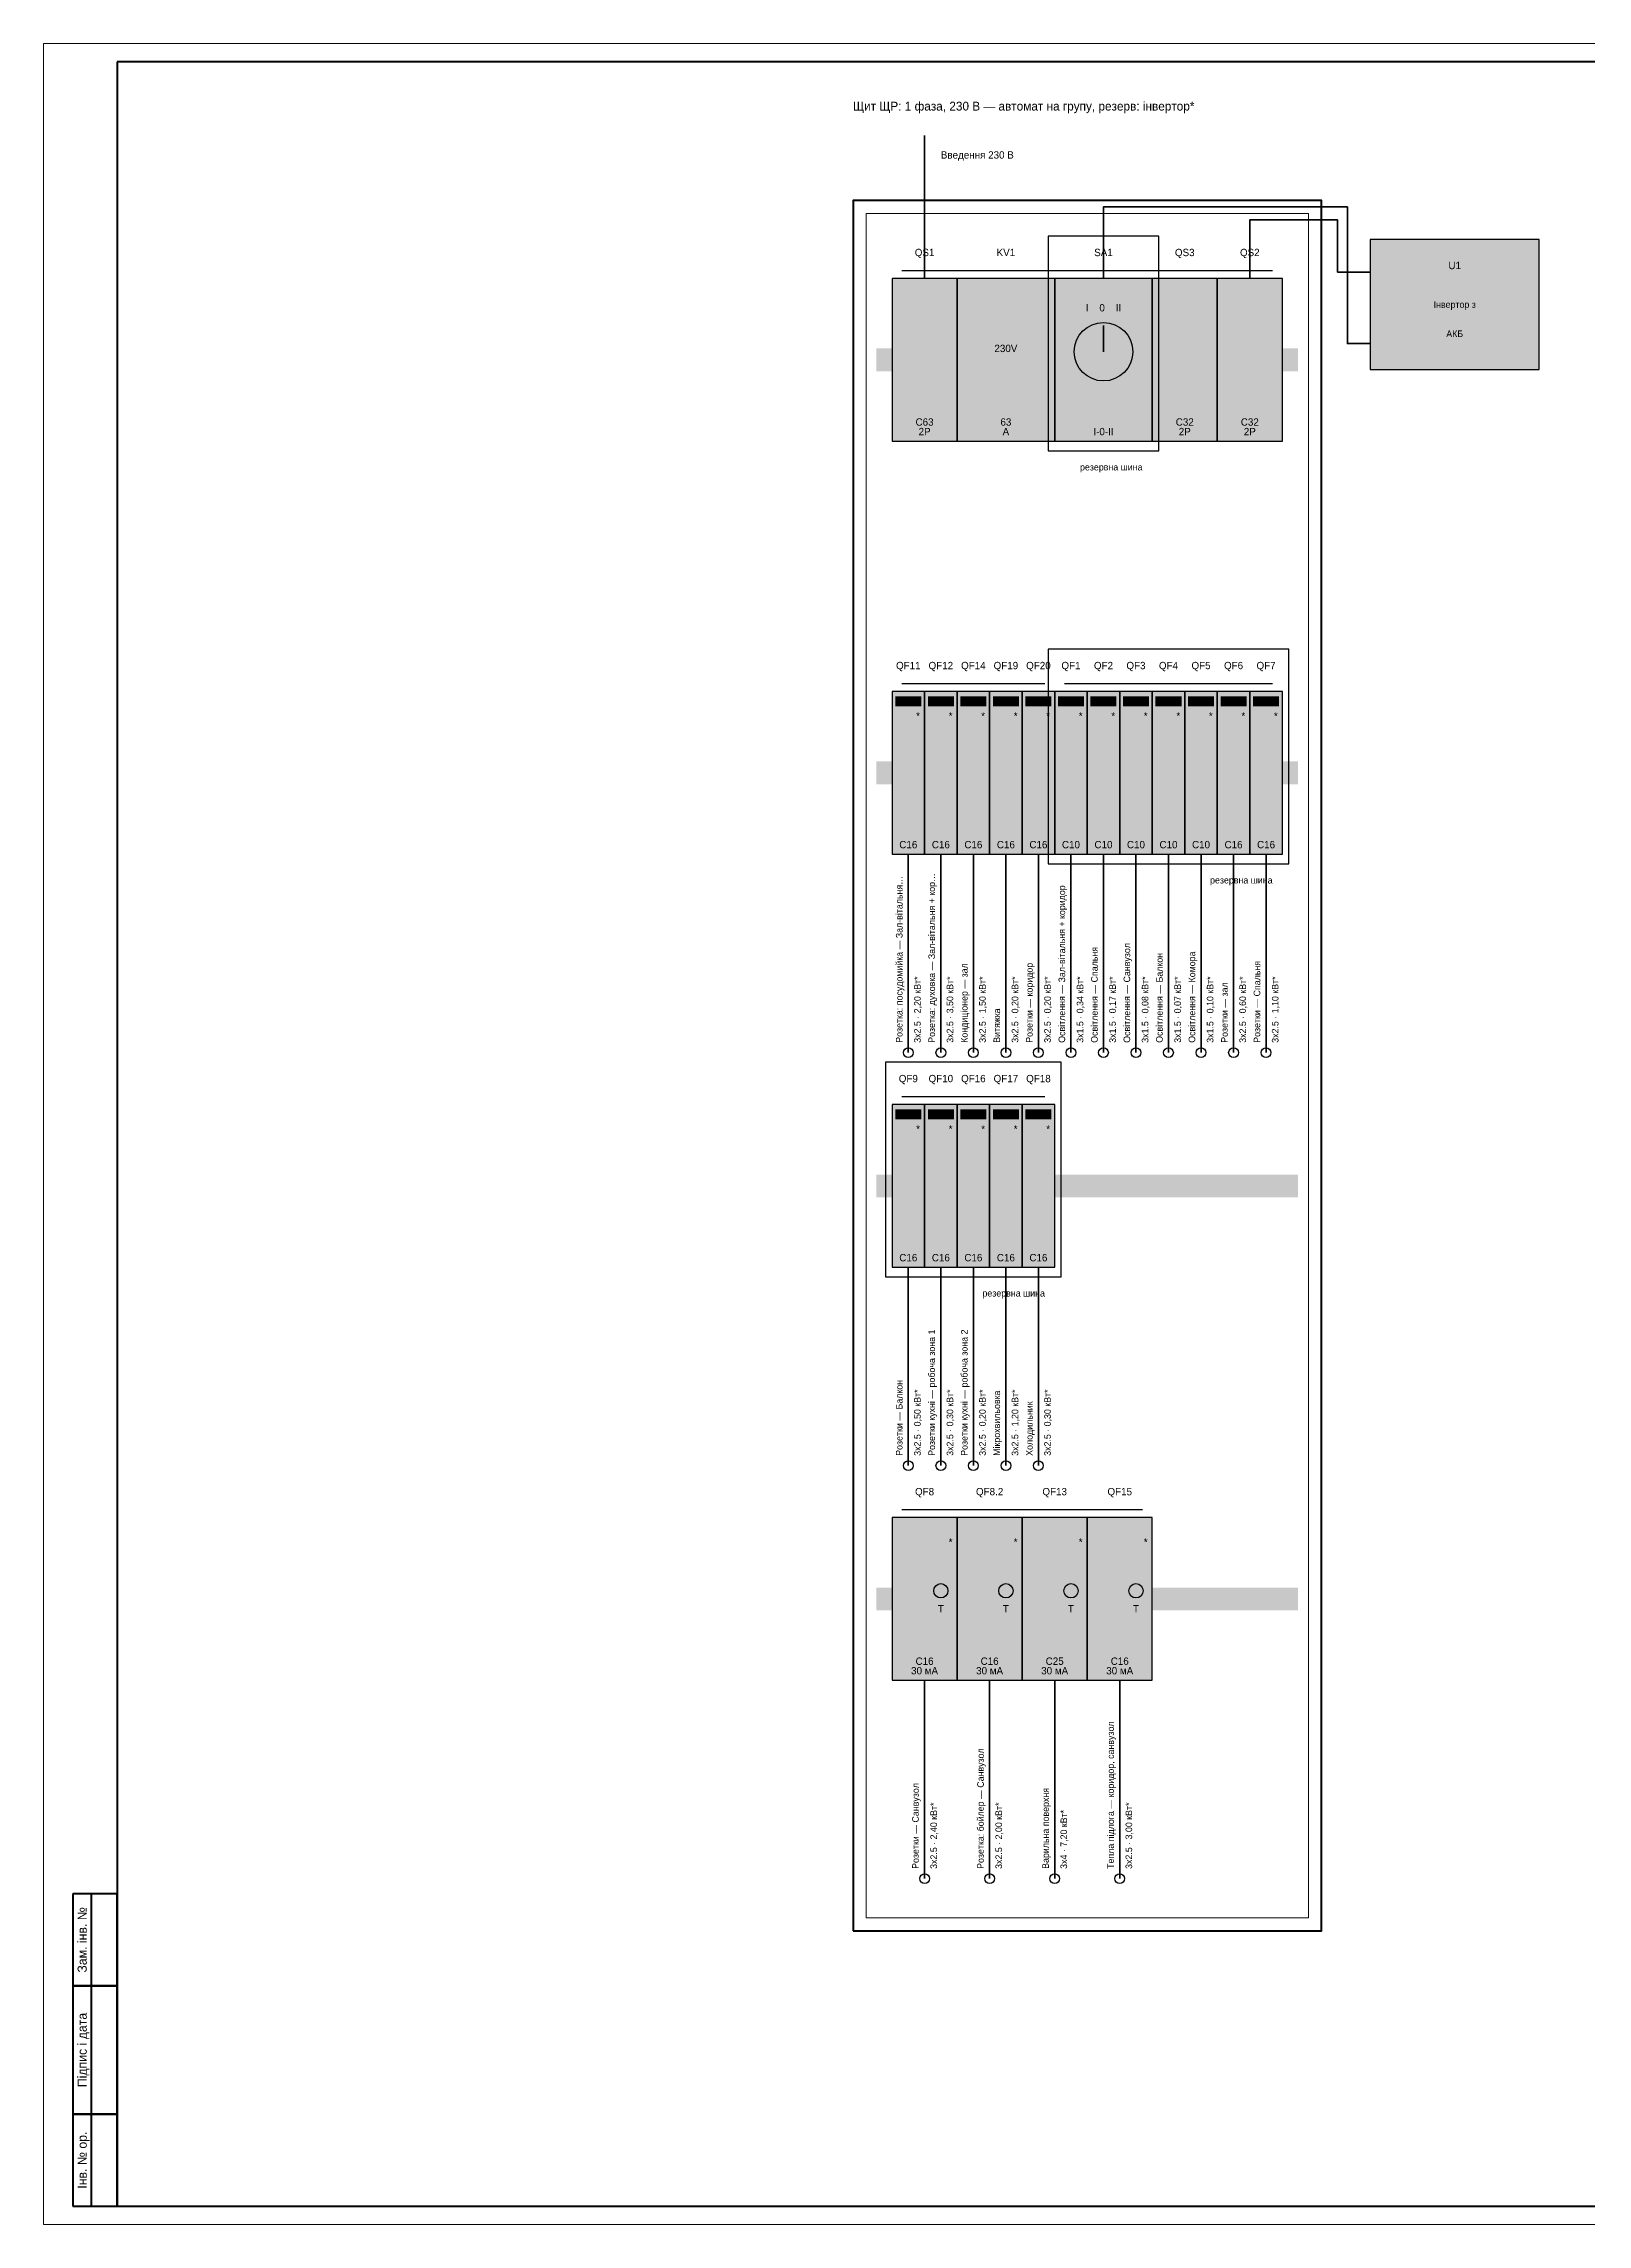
# Paper-space layout '05 Щит' of a CAD drawing. Header units: millimetres. Extents: x 0 to 841, y 0 to 594.
# Drawn here: x 0 to 420, y 0 to 594 of the extents above; entities that cross this region are included whole.
import ezdxf
from ezdxf.enums import TextEntityAlignment as Align

# ---------------------------------------------------------------- set-up
doc = ezdxf.new("R2010")
doc.units = ezdxf.units.MM
for name, color, linetype in [('A-SHEET', 7, 'Continuous'), ('E-PANEL', 7, 'Continuous'), ('E-PANEL-WIRE', 1, 'Continuous')]:
    doc.layers.add(name, color=color, linetype=linetype)
doc.styles.add('PLEX_LIGHT', font='IBMPlexSans-Light.ttf')

psp = doc.layouts.new('05 Щит')

# ---------------------------------------------------------------- hatches: boundary and pattern name
at = {"layer": 'E-PANEL', "true_color": 0xf4f4f4}
h = psp.add_hatch(color=7, dxfattribs=at)
h.dxf.hatch_style = 1
h.paths.add_polyline_path([(361.33, 505.22), (407.39, 505.22), (407.39, 540.65), (361.33, 540.65)])
at = {"layer": 'E-PANEL', "true_color": 0xffffff}
h = psp.add_hatch(color=7, dxfattribs=at)
h.dxf.hatch_style = 1
h.paths.add_polyline_path([(231.1, 485.73), (248.82, 485.73), (248.82, 530.02), (231.1, 530.02)])
h = psp.add_hatch(color=7, dxfattribs=at)
h.dxf.hatch_style = 1
h.paths.add_polyline_path([(248.82, 485.73), (275.4, 485.73), (275.4, 530.02), (248.82, 530.02)])
h = psp.add_hatch(color=7, dxfattribs=at)
h.dxf.hatch_style = 1
h.paths.add_polyline_path([(275.4, 485.73), (301.97, 485.73), (301.97, 530.02), (275.4, 530.02)])
h = psp.add_hatch(color=7, dxfattribs=at)
h.dxf.hatch_style = 1
h.paths.add_polyline_path([(301.97, 485.73), (319.69, 485.73), (319.69, 530.02), (301.97, 530.02)])
h = psp.add_hatch(color=7, dxfattribs=at)
h.dxf.hatch_style = 1
h.paths.add_polyline_path([(319.69, 485.73), (337.41, 485.73), (337.41, 530.02), (319.69, 530.02)])
at = {"layer": 'E-PANEL', "true_color": 0xc8c8c8}
h = psp.add_hatch(color=7, dxfattribs=at)
h.dxf.hatch_style = 1
h.paths.add_polyline_path([(226.85, 504.77), (341.66, 504.77), (341.66, 510.98), (226.85, 510.98)])
at = {"layer": 'E-PANEL', "true_color": 0x3a3a3a}
h = psp.add_hatch(color=7, dxfattribs=at)
h.dxf.hatch_style = 1
h.paths.add_polyline_path([(233.59, 504.77), (237.48, 504.77), (237.48, 515.4), (233.59, 515.4)])
h = psp.add_hatch(color=7, dxfattribs=at)
h.dxf.hatch_style = 1
h.paths.add_polyline_path([(242.44, 504.77), (246.34, 504.77), (246.34, 515.4), (242.44, 515.4)])
at = {"layer": 'E-PANEL', "true_color": 0x1f3d2b}
h = psp.add_hatch(color=7, dxfattribs=at)
h.dxf.hatch_style = 1
h.paths.add_polyline_path([(251.48, 506.55), (272.74, 506.55), (272.74, 515.4), (251.48, 515.4)])
at = {"layer": 'E-PANEL', "true_color": 0x3a3a3a}
h = psp.add_hatch(color=7, dxfattribs=at)
h.dxf.hatch_style = 1
h.paths.add_polyline_path([(304.45, 504.77), (308.35, 504.77), (308.35, 515.4), (304.45, 515.4)])
h = psp.add_hatch(color=7, dxfattribs=at)
h.dxf.hatch_style = 1
h.paths.add_polyline_path([(313.31, 504.77), (317.21, 504.77), (317.21, 515.4), (313.31, 515.4)])
h = psp.add_hatch(color=7, dxfattribs=at)
h.dxf.hatch_style = 1
h.paths.add_polyline_path([(322.17, 504.77), (326.07, 504.77), (326.07, 515.4), (322.17, 515.4)])
h = psp.add_hatch(color=7, dxfattribs=at)
h.dxf.hatch_style = 1
h.paths.add_polyline_path([(331.03, 504.77), (334.93, 504.77), (334.93, 515.4), (331.03, 515.4)])
at = {"layer": 'E-PANEL', "true_color": 0xffffff}
h = psp.add_hatch(color=7, dxfattribs=at)
h.dxf.hatch_style = 1
h.paths.add_polyline_path([(231.1, 373.22), (239.96, 373.22), (239.96, 417.52), (231.1, 417.52)])
at = {"layer": 'E-PANEL', "true_color": 0xa8344f}
h = psp.add_hatch(color=7, dxfattribs=at)
h.dxf.hatch_style = 1
h.paths.add_polyline_path([(231.99, 413.53), (239.08, 413.53), (239.08, 416.19), (231.99, 416.19)])
at = {"layer": 'E-PANEL', "true_color": 0xffffff}
h = psp.add_hatch(color=7, dxfattribs=at)
h.dxf.hatch_style = 1
h.paths.add_polyline_path([(239.96, 373.22), (248.82, 373.22), (248.82, 417.52), (239.96, 417.52)])
at = {"layer": 'E-PANEL', "true_color": 0xe67f8a}
h = psp.add_hatch(color=7, dxfattribs=at)
h.dxf.hatch_style = 1
h.paths.add_polyline_path([(240.85, 413.53), (247.94, 413.53), (247.94, 416.19), (240.85, 416.19)])
at = {"layer": 'E-PANEL', "true_color": 0xffffff}
h = psp.add_hatch(color=7, dxfattribs=at)
h.dxf.hatch_style = 1
h.paths.add_polyline_path([(248.82, 373.22), (257.68, 373.22), (257.68, 417.52), (248.82, 417.52)])
at = {"layer": 'E-PANEL', "true_color": 0x4fb0a0}
h = psp.add_hatch(color=7, dxfattribs=at)
h.dxf.hatch_style = 1
h.paths.add_polyline_path([(249.71, 413.53), (256.79, 413.53), (256.79, 416.19), (249.71, 416.19)])
at = {"layer": 'E-PANEL', "true_color": 0xffffff}
h = psp.add_hatch(color=7, dxfattribs=at)
h.dxf.hatch_style = 1
h.paths.add_polyline_path([(257.68, 373.22), (266.54, 373.22), (266.54, 417.52), (257.68, 417.52)])
at = {"layer": 'E-PANEL', "true_color": 0x5f9ed1}
h = psp.add_hatch(color=7, dxfattribs=at)
h.dxf.hatch_style = 1
h.paths.add_polyline_path([(258.57, 413.53), (265.65, 413.53), (265.65, 416.19), (258.57, 416.19)])
at = {"layer": 'E-PANEL', "true_color": 0xffffff}
h = psp.add_hatch(color=7, dxfattribs=at)
h.dxf.hatch_style = 1
h.paths.add_polyline_path([(266.54, 373.22), (275.4, 373.22), (275.4, 417.52), (266.54, 417.52)])
at = {"layer": 'E-PANEL', "true_color": 0x4fb0a0}
h = psp.add_hatch(color=7, dxfattribs=at)
h.dxf.hatch_style = 1
h.paths.add_polyline_path([(267.43, 413.53), (274.51, 413.53), (274.51, 416.19), (267.43, 416.19)])
at = {"layer": 'E-PANEL', "true_color": 0xffffff}
h = psp.add_hatch(color=7, dxfattribs=at)
h.dxf.hatch_style = 1
h.paths.add_polyline_path([(275.4, 373.22), (284.26, 373.22), (284.26, 417.52), (275.4, 417.52)])
at = {"layer": 'E-PANEL', "true_color": 0xf28e2b}
h = psp.add_hatch(color=7, dxfattribs=at)
h.dxf.hatch_style = 1
h.paths.add_polyline_path([(276.28, 413.53), (283.37, 413.53), (283.37, 416.19), (276.28, 416.19)])
at = {"layer": 'E-PANEL', "true_color": 0xffffff}
h = psp.add_hatch(color=7, dxfattribs=at)
h.dxf.hatch_style = 1
h.paths.add_polyline_path([(284.26, 373.22), (293.12, 373.22), (293.12, 417.52), (284.26, 417.52)])
at = {"layer": 'E-PANEL', "true_color": 0xd4a72c}
h = psp.add_hatch(color=7, dxfattribs=at)
h.dxf.hatch_style = 1
h.paths.add_polyline_path([(285.14, 413.53), (292.23, 413.53), (292.23, 416.19), (285.14, 416.19)])
at = {"layer": 'E-PANEL', "true_color": 0xffffff}
h = psp.add_hatch(color=7, dxfattribs=at)
h.dxf.hatch_style = 1
h.paths.add_polyline_path([(293.12, 373.22), (301.97, 373.22), (301.97, 417.52), (293.12, 417.52)])
at = {"layer": 'E-PANEL', "true_color": 0xc9845c}
h = psp.add_hatch(color=7, dxfattribs=at)
h.dxf.hatch_style = 1
h.paths.add_polyline_path([(294, 413.53), (301.09, 413.53), (301.09, 416.19), (294, 416.19)])
at = {"layer": 'E-PANEL', "true_color": 0xffffff}
h = psp.add_hatch(color=7, dxfattribs=at)
h.dxf.hatch_style = 1
h.paths.add_polyline_path([(301.97, 373.22), (310.83, 373.22), (310.83, 417.52), (301.97, 417.52)])
at = {"layer": 'E-PANEL', "true_color": 0xa6761d}
h = psp.add_hatch(color=7, dxfattribs=at)
h.dxf.hatch_style = 1
h.paths.add_polyline_path([(302.86, 413.53), (309.95, 413.53), (309.95, 416.19), (302.86, 416.19)])
at = {"layer": 'E-PANEL', "true_color": 0xffffff}
h = psp.add_hatch(color=7, dxfattribs=at)
h.dxf.hatch_style = 1
h.paths.add_polyline_path([(310.83, 373.22), (319.69, 373.22), (319.69, 417.52), (310.83, 417.52)])
at = {"layer": 'E-PANEL', "true_color": 0x9c755f}
h = psp.add_hatch(color=7, dxfattribs=at)
h.dxf.hatch_style = 1
h.paths.add_polyline_path([(311.72, 413.53), (318.81, 413.53), (318.81, 416.19), (311.72, 416.19)])
at = {"layer": 'E-PANEL', "true_color": 0xffffff}
h = psp.add_hatch(color=7, dxfattribs=at)
h.dxf.hatch_style = 1
h.paths.add_polyline_path([(319.69, 373.22), (328.55, 373.22), (328.55, 417.52), (319.69, 417.52)])
at = {"layer": 'E-PANEL', "true_color": 0x4e79a7}
h = psp.add_hatch(color=7, dxfattribs=at)
h.dxf.hatch_style = 1
h.paths.add_polyline_path([(320.58, 413.53), (327.66, 413.53), (327.66, 416.19), (320.58, 416.19)])
at = {"layer": 'E-PANEL', "true_color": 0xffffff}
h = psp.add_hatch(color=7, dxfattribs=at)
h.dxf.hatch_style = 1
h.paths.add_polyline_path([(328.55, 373.22), (337.41, 373.22), (337.41, 417.52), (328.55, 417.52)])
at = {"layer": 'E-PANEL', "true_color": 0x76b7b2}
h = psp.add_hatch(color=7, dxfattribs=at)
h.dxf.hatch_style = 1
h.paths.add_polyline_path([(329.44, 413.53), (336.52, 413.53), (336.52, 416.19), (329.44, 416.19)])
at = {"layer": 'E-PANEL', "true_color": 0xc8c8c8}
h = psp.add_hatch(color=7, dxfattribs=at)
h.dxf.hatch_style = 1
h.paths.add_polyline_path([(226.85, 392.27), (341.66, 392.27), (341.66, 398.47), (226.85, 398.47)])
at = {"layer": 'E-PANEL', "true_color": 0x3a3a3a}
h = psp.add_hatch(color=7, dxfattribs=at)
h.dxf.hatch_style = 1
h.paths.add_polyline_path([(233.59, 392.27), (237.48, 392.27), (237.48, 402.9), (233.59, 402.9)])
h = psp.add_hatch(color=7, dxfattribs=at)
h.dxf.hatch_style = 1
h.paths.add_polyline_path([(242.44, 392.27), (246.34, 392.27), (246.34, 402.9), (242.44, 402.9)])
h = psp.add_hatch(color=7, dxfattribs=at)
h.dxf.hatch_style = 1
h.paths.add_polyline_path([(251.3, 392.27), (255.2, 392.27), (255.2, 402.9), (251.3, 402.9)])
h = psp.add_hatch(color=7, dxfattribs=at)
h.dxf.hatch_style = 1
h.paths.add_polyline_path([(260.16, 392.27), (264.06, 392.27), (264.06, 402.9), (260.16, 402.9)])
h = psp.add_hatch(color=7, dxfattribs=at)
h.dxf.hatch_style = 1
h.paths.add_polyline_path([(269.02, 392.27), (272.92, 392.27), (272.92, 402.9), (269.02, 402.9)])
h = psp.add_hatch(color=7, dxfattribs=at)
h.dxf.hatch_style = 1
h.paths.add_polyline_path([(277.88, 392.27), (281.78, 392.27), (281.78, 402.9), (277.88, 402.9)])
h = psp.add_hatch(color=7, dxfattribs=at)
h.dxf.hatch_style = 1
h.paths.add_polyline_path([(286.74, 392.27), (290.64, 392.27), (290.64, 402.9), (286.74, 402.9)])
h = psp.add_hatch(color=7, dxfattribs=at)
h.dxf.hatch_style = 1
h.paths.add_polyline_path([(295.6, 392.27), (299.49, 392.27), (299.49, 402.9), (295.6, 402.9)])
h = psp.add_hatch(color=7, dxfattribs=at)
h.dxf.hatch_style = 1
h.paths.add_polyline_path([(304.45, 392.27), (308.35, 392.27), (308.35, 402.9), (304.45, 402.9)])
h = psp.add_hatch(color=7, dxfattribs=at)
h.dxf.hatch_style = 1
h.paths.add_polyline_path([(313.31, 392.27), (317.21, 392.27), (317.21, 402.9), (313.31, 402.9)])
h = psp.add_hatch(color=7, dxfattribs=at)
h.dxf.hatch_style = 1
h.paths.add_polyline_path([(322.17, 392.27), (326.07, 392.27), (326.07, 402.9), (322.17, 402.9)])
h = psp.add_hatch(color=7, dxfattribs=at)
h.dxf.hatch_style = 1
h.paths.add_polyline_path([(331.03, 392.27), (334.93, 392.27), (334.93, 402.9), (331.03, 402.9)])
at = {"layer": 'E-PANEL', "true_color": 0xffffff}
h = psp.add_hatch(color=7, dxfattribs=at)
h.dxf.hatch_style = 1
h.paths.add_polyline_path([(231.1, 260.72), (239.96, 260.72), (239.96, 305.01), (231.1, 305.01)])
at = {"layer": 'E-PANEL', "true_color": 0x7f7fc9}
h = psp.add_hatch(color=7, dxfattribs=at)
h.dxf.hatch_style = 1
h.paths.add_polyline_path([(231.99, 301.02), (239.08, 301.02), (239.08, 303.68), (231.99, 303.68)])
at = {"layer": 'E-PANEL', "true_color": 0xffffff}
h = psp.add_hatch(color=7, dxfattribs=at)
h.dxf.hatch_style = 1
h.paths.add_polyline_path([(239.96, 260.72), (248.82, 260.72), (248.82, 305.01), (239.96, 305.01)])
at = {"layer": 'E-PANEL', "true_color": 0x5f9ed1}
h = psp.add_hatch(color=7, dxfattribs=at)
h.dxf.hatch_style = 1
h.paths.add_polyline_path([(240.85, 301.02), (247.94, 301.02), (247.94, 303.68), (240.85, 303.68)])
at = {"layer": 'E-PANEL', "true_color": 0xffffff}
h = psp.add_hatch(color=7, dxfattribs=at)
h.dxf.hatch_style = 1
h.paths.add_polyline_path([(248.82, 260.72), (257.68, 260.72), (257.68, 305.01), (248.82, 305.01)])
at = {"layer": 'E-PANEL', "true_color": 0x4e79a7}
h = psp.add_hatch(color=7, dxfattribs=at)
h.dxf.hatch_style = 1
h.paths.add_polyline_path([(249.71, 301.02), (256.79, 301.02), (256.79, 303.68), (249.71, 303.68)])
at = {"layer": 'E-PANEL', "true_color": 0xffffff}
h = psp.add_hatch(color=7, dxfattribs=at)
h.dxf.hatch_style = 1
h.paths.add_polyline_path([(257.68, 260.72), (266.54, 260.72), (266.54, 305.01), (257.68, 305.01)])
at = {"layer": 'E-PANEL', "true_color": 0x76b7b2}
h = psp.add_hatch(color=7, dxfattribs=at)
h.dxf.hatch_style = 1
h.paths.add_polyline_path([(258.57, 301.02), (265.65, 301.02), (265.65, 303.68), (258.57, 303.68)])
at = {"layer": 'E-PANEL', "true_color": 0xffffff}
h = psp.add_hatch(color=7, dxfattribs=at)
h.dxf.hatch_style = 1
h.paths.add_polyline_path([(266.54, 260.72), (275.4, 260.72), (275.4, 305.01), (266.54, 305.01)])
at = {"layer": 'E-PANEL', "true_color": 0x7f7fc9}
h = psp.add_hatch(color=7, dxfattribs=at)
h.dxf.hatch_style = 1
h.paths.add_polyline_path([(267.43, 301.02), (274.51, 301.02), (274.51, 303.68), (267.43, 303.68)])
at = {"layer": 'E-PANEL', "true_color": 0xc8c8c8}
h = psp.add_hatch(color=7, dxfattribs=at)
h.dxf.hatch_style = 1
h.paths.add_polyline_path([(226.85, 279.76), (341.66, 279.76), (341.66, 285.96), (226.85, 285.96)])
at = {"layer": 'E-PANEL', "true_color": 0x3a3a3a}
h = psp.add_hatch(color=7, dxfattribs=at)
h.dxf.hatch_style = 1
h.paths.add_polyline_path([(233.59, 279.76), (237.48, 279.76), (237.48, 290.39), (233.59, 290.39)])
h = psp.add_hatch(color=7, dxfattribs=at)
h.dxf.hatch_style = 1
h.paths.add_polyline_path([(242.44, 279.76), (246.34, 279.76), (246.34, 290.39), (242.44, 290.39)])
h = psp.add_hatch(color=7, dxfattribs=at)
h.dxf.hatch_style = 1
h.paths.add_polyline_path([(251.3, 279.76), (255.2, 279.76), (255.2, 290.39), (251.3, 290.39)])
h = psp.add_hatch(color=7, dxfattribs=at)
h.dxf.hatch_style = 1
h.paths.add_polyline_path([(260.16, 279.76), (264.06, 279.76), (264.06, 290.39), (260.16, 290.39)])
h = psp.add_hatch(color=7, dxfattribs=at)
h.dxf.hatch_style = 1
h.paths.add_polyline_path([(269.02, 279.76), (272.92, 279.76), (272.92, 290.39), (269.02, 290.39)])
at = {"layer": 'E-PANEL', "true_color": 0xffffff}
h = psp.add_hatch(color=7, dxfattribs=at)
h.dxf.hatch_style = 1
h.paths.add_polyline_path([(231.1, 148.21), (248.82, 148.21), (248.82, 192.51), (231.1, 192.51)])
at = {"layer": 'E-PANEL', "true_color": 0xe15759}
h = psp.add_hatch(color=7, dxfattribs=at)
h.dxf.hatch_style = 1
h.paths.add_polyline_path([(231.99, 188.52), (247.94, 188.52), (247.94, 191.18), (231.99, 191.18)])
at = {"layer": 'E-PANEL', "true_color": 0xffffff}
h = psp.add_hatch(color=7, dxfattribs=at)
h.dxf.hatch_style = 1
h.paths.add_polyline_path([(248.82, 148.21), (266.54, 148.21), (266.54, 192.51), (248.82, 192.51)])
at = {"layer": 'E-PANEL', "true_color": 0xe15759}
h = psp.add_hatch(color=7, dxfattribs=at)
h.dxf.hatch_style = 1
h.paths.add_polyline_path([(249.71, 188.52), (265.65, 188.52), (265.65, 191.18), (249.71, 191.18)])
at = {"layer": 'E-PANEL', "true_color": 0xffffff}
h = psp.add_hatch(color=7, dxfattribs=at)
h.dxf.hatch_style = 1
h.paths.add_polyline_path([(266.54, 148.21), (284.26, 148.21), (284.26, 192.51), (266.54, 192.51)])
at = {"layer": 'E-PANEL', "true_color": 0xc2185b}
h = psp.add_hatch(color=7, dxfattribs=at)
h.dxf.hatch_style = 1
h.paths.add_polyline_path([(267.43, 188.52), (283.37, 188.52), (283.37, 191.18), (267.43, 191.18)])
at = {"layer": 'E-PANEL', "true_color": 0xffffff}
h = psp.add_hatch(color=7, dxfattribs=at)
h.dxf.hatch_style = 1
h.paths.add_polyline_path([(284.26, 148.21), (301.97, 148.21), (301.97, 192.51), (284.26, 192.51)])
at = {"layer": 'E-PANEL', "true_color": 0x3f6fb5}
h = psp.add_hatch(color=7, dxfattribs=at)
h.dxf.hatch_style = 1
h.paths.add_polyline_path([(285.14, 188.52), (301.09, 188.52), (301.09, 191.18), (285.14, 191.18)])
at = {"layer": 'E-PANEL', "true_color": 0xc8c8c8}
h = psp.add_hatch(color=7, dxfattribs=at)
h.dxf.hatch_style = 1
h.paths.add_polyline_path([(226.85, 167.26), (341.66, 167.26), (341.66, 173.46), (226.85, 173.46)])
at = {"layer": 'E-PANEL', "true_color": 0x3a3a3a}
h = psp.add_hatch(color=7, dxfattribs=at)
h.dxf.hatch_style = 1
h.paths.add_polyline_path([(233.59, 167.26), (237.48, 167.26), (237.48, 177.89), (233.59, 177.89)])
h = psp.add_hatch(color=7, dxfattribs=at)
h.dxf.hatch_style = 1
h.paths.add_polyline_path([(251.3, 167.26), (255.2, 167.26), (255.2, 177.89), (251.3, 177.89)])
h = psp.add_hatch(color=7, dxfattribs=at)
h.dxf.hatch_style = 1
h.paths.add_polyline_path([(269.02, 167.26), (272.92, 167.26), (272.92, 177.89), (269.02, 177.89)])
h = psp.add_hatch(color=7, dxfattribs=at)
h.dxf.hatch_style = 1
h.paths.add_polyline_path([(286.74, 167.26), (290.64, 167.26), (290.64, 177.89), (286.74, 177.89)])

# ---------------------------------------------------------------- linework, layer by layer
at = {"layer": 'A-SHEET', "lineweight": 18}
for p, q in [((841, 594), (0, 594)), ((0, 594), (0, 0)), ((0, 0), (841, 0))]:
    psp.add_line(p, q, dxfattribs=at)
at = {"layer": 'A-SHEET', "lineweight": 50}
for p, q in [((836, 589), (20, 589)), ((20, 589), (20, 5)), ((20, 90), (8, 90)), ((8, 90), (8, 65)), ((13, 65), (13, 90)), ((20, 65), (20, 90)), ((20, 65), (8, 65)), ((8, 65), (8, 30)), ((8, 65), (20, 65)), ((13, 30), (13, 65)), ((20, 30), (20, 65)), ((20, 30), (8, 30)), ((8, 30), (8, 5)), ((8, 30), (20, 30)), ((13, 5), (13, 30)), ((20, 5), (20, 30)), ((8, 5), (20, 5)), ((20, 5), (836, 5))]:
    psp.add_line(p, q, dxfattribs=at)
at = {"layer": 'E-PANEL', "lineweight": 50, "true_color": 0x3a3a3a}
psp.add_lwpolyline([(220.47, 80), (348.04, 80), (348.04, 551.28), (220.47, 551.28)], close=True, dxfattribs=at)
at = {"layer": 'E-PANEL', "lineweight": 13, "true_color": 0x8c8c8c}
psp.add_lwpolyline([(224.02, 83.54), (344.5, 83.54), (344.5, 547.74), (224.02, 547.74)], close=True, dxfattribs=at)
at = {"layer": 'E-PANEL', "true_color": 0x2e8b57}
for points in [[(273.63, 483.07), (303.75, 483.07), (303.75, 541.54), (273.63, 541.54)], [(273.63, 370.57), (339.18, 370.57), (339.18, 429.03), (273.63, 429.03)], [(229.33, 258.06), (277.17, 258.06), (277.17, 316.53), (229.33, 316.53)]]:
    psp.add_lwpolyline(points, close=True, dxfattribs=at)
at = {"layer": 'E-PANEL', "lineweight": 25, "true_color": 0x3a3a3a}
for points in [[(361.33, 505.22), (407.39, 505.22), (407.39, 540.65), (361.33, 540.65)], [(231.1, 485.73), (248.82, 485.73), (248.82, 530.02), (231.1, 530.02)], [(248.82, 485.73), (275.4, 485.73), (275.4, 530.02), (248.82, 530.02)], [(275.4, 485.73), (301.97, 485.73), (301.97, 530.02), (275.4, 530.02)], [(301.97, 485.73), (319.69, 485.73), (319.69, 530.02), (301.97, 530.02)], [(319.69, 485.73), (337.41, 485.73), (337.41, 530.02), (319.69, 530.02)], [(231.1, 373.22), (239.96, 373.22), (239.96, 417.52), (231.1, 417.52)], [(239.96, 373.22), (248.82, 373.22), (248.82, 417.52), (239.96, 417.52)], [(248.82, 373.22), (257.68, 373.22), (257.68, 417.52), (248.82, 417.52)], [(257.68, 373.22), (266.54, 373.22), (266.54, 417.52), (257.68, 417.52)], [(266.54, 373.22), (275.4, 373.22), (275.4, 417.52), (266.54, 417.52)], [(275.4, 373.22), (284.26, 373.22), (284.26, 417.52), (275.4, 417.52)], [(284.26, 373.22), (293.12, 373.22), (293.12, 417.52), (284.26, 417.52)], [(293.12, 373.22), (301.97, 373.22), (301.97, 417.52), (293.12, 417.52)], [(301.97, 373.22), (310.83, 373.22), (310.83, 417.52), (301.97, 417.52)], [(310.83, 373.22), (319.69, 373.22), (319.69, 417.52), (310.83, 417.52)], [(319.69, 373.22), (328.55, 373.22), (328.55, 417.52), (319.69, 417.52)], [(328.55, 373.22), (337.41, 373.22), (337.41, 417.52), (328.55, 417.52)], [(231.1, 260.72), (239.96, 260.72), (239.96, 305.01), (231.1, 305.01)], [(239.96, 260.72), (248.82, 260.72), (248.82, 305.01), (239.96, 305.01)], [(248.82, 260.72), (257.68, 260.72), (257.68, 305.01), (248.82, 305.01)], [(257.68, 260.72), (266.54, 260.72), (266.54, 305.01), (257.68, 305.01)], [(266.54, 260.72), (275.4, 260.72), (275.4, 305.01), (266.54, 305.01)], [(231.1, 148.21), (248.82, 148.21), (248.82, 192.51), (231.1, 192.51)], [(248.82, 148.21), (266.54, 148.21), (266.54, 192.51), (248.82, 192.51)], [(266.54, 148.21), (284.26, 148.21), (284.26, 192.51), (266.54, 192.51)], [(284.26, 148.21), (301.97, 148.21), (301.97, 192.51), (284.26, 192.51)]]:
    psp.add_lwpolyline(points, close=True, dxfattribs=at)
at = {"layer": 'E-PANEL', "lineweight": 25, "true_color": 0x5a5a5a}
for points in [[(233.76, 532.24), (334.75, 532.24)], [(233.76, 419.73), (272.74, 419.73)], [(233.76, 194.72), (299.32, 194.72)]]:
    psp.add_lwpolyline(points, dxfattribs=at)
at = {"layer": 'E-PANEL', "lineweight": 25, "true_color": 0x2e8b57}
for points in [[(278.06, 532.24), (299.32, 532.24)], [(278.06, 419.73), (334.75, 419.73)], [(233.76, 307.23), (272.74, 307.23)]]:
    psp.add_lwpolyline(points, dxfattribs=at)
at = {"layer": 'E-PANEL', "lineweight": 35, "true_color": 0x3a3a3a}
psp.add_lwpolyline([(288.69, 510.09), (288.69, 517.18)], dxfattribs=at)
at = {"layer": 'E-PANEL', "lineweight": 25}
psp.add_circle((288.69, 510.09), 7.97, dxfattribs=at)
at = {"layer": 'E-PANEL'}
for centre in [(244.39, 172.57), (262.11, 172.57), (279.83, 172.57), (297.54, 172.57)]:
    psp.add_circle(centre, 1.95, dxfattribs=at)
at = {"layer": 'E-PANEL-WIRE', "lineweight": 35, "true_color": 0x8b4513}
for points in [[(239.96, 569), (239.96, 530.02)], [(328.55, 530.02), (328.55, 545.97), (352.47, 545.97), (352.47, 531.79), (361.33, 531.79)]]:
    psp.add_lwpolyline(points, dxfattribs=at)
at = {"layer": 'E-PANEL-WIRE', "lineweight": 35, "true_color": 0x2e8b57}
psp.add_lwpolyline([(361.33, 512.3), (355.13, 512.3), (355.13, 549.51), (288.69, 549.51), (288.69, 530.02)], dxfattribs=at)
at = {"layer": 'E-PANEL-WIRE', "lineweight": 35, "true_color": 0xa8344f}
psp.add_lwpolyline([(235.53, 373.22), (235.53, 319.18)], dxfattribs=at)
at = {"layer": 'E-PANEL-WIRE', "lineweight": 35, "true_color": 0xe67f8a}
psp.add_lwpolyline([(244.39, 373.22), (244.39, 319.18)], dxfattribs=at)
at = {"layer": 'E-PANEL-WIRE', "lineweight": 35, "true_color": 0x4fb0a0}
for points in [[(253.25, 373.22), (253.25, 319.18)], [(270.97, 373.22), (270.97, 319.18)]]:
    psp.add_lwpolyline(points, dxfattribs=at)
at = {"layer": 'E-PANEL-WIRE', "lineweight": 35, "true_color": 0x5f9ed1}
for points in [[(262.11, 373.22), (262.11, 319.18)], [(244.39, 260.72), (244.39, 206.68)]]:
    psp.add_lwpolyline(points, dxfattribs=at)
at = {"layer": 'E-PANEL-WIRE', "lineweight": 35, "true_color": 0xf28e2b}
psp.add_lwpolyline([(279.83, 373.22), (279.83, 319.18)], dxfattribs=at)
at = {"layer": 'E-PANEL-WIRE', "lineweight": 35, "true_color": 0xd4a72c}
psp.add_lwpolyline([(288.69, 373.22), (288.69, 319.18)], dxfattribs=at)
at = {"layer": 'E-PANEL-WIRE', "lineweight": 35, "true_color": 0xc9845c}
psp.add_lwpolyline([(297.54, 373.22), (297.54, 319.18)], dxfattribs=at)
at = {"layer": 'E-PANEL-WIRE', "lineweight": 35, "true_color": 0xa6761d}
psp.add_lwpolyline([(306.4, 373.22), (306.4, 319.18)], dxfattribs=at)
at = {"layer": 'E-PANEL-WIRE', "lineweight": 35, "true_color": 0x9c755f}
psp.add_lwpolyline([(315.26, 373.22), (315.26, 319.18)], dxfattribs=at)
at = {"layer": 'E-PANEL-WIRE', "lineweight": 35, "true_color": 0x4e79a7}
for points in [[(324.12, 373.22), (324.12, 319.18)], [(253.25, 260.72), (253.25, 206.68)]]:
    psp.add_lwpolyline(points, dxfattribs=at)
at = {"layer": 'E-PANEL-WIRE', "lineweight": 35, "true_color": 0x76b7b2}
for points in [[(332.98, 373.22), (332.98, 319.18)], [(262.11, 260.72), (262.11, 206.68)]]:
    psp.add_lwpolyline(points, dxfattribs=at)
at = {"layer": 'E-PANEL-WIRE', "lineweight": 35, "true_color": 0x7f7fc9}
for points in [[(235.53, 260.72), (235.53, 206.68)], [(270.97, 260.72), (270.97, 206.68)]]:
    psp.add_lwpolyline(points, dxfattribs=at)
at = {"layer": 'E-PANEL-WIRE', "lineweight": 35, "true_color": 0xe15759}
for points in [[(239.96, 148.21), (239.96, 94.17)], [(257.68, 148.21), (257.68, 94.17)]]:
    psp.add_lwpolyline(points, dxfattribs=at)
at = {"layer": 'E-PANEL-WIRE', "lineweight": 35, "true_color": 0xc2185b}
psp.add_lwpolyline([(275.4, 148.21), (275.4, 94.17)], dxfattribs=at)
at = {"layer": 'E-PANEL-WIRE', "lineweight": 35, "true_color": 0x3f6fb5}
psp.add_lwpolyline([(293.12, 148.21), (293.12, 94.17)], dxfattribs=at)
at = {"layer": 'E-PANEL-WIRE', "true_color": 0xa8344f}
psp.add_circle((235.53, 319.18), 1.33, dxfattribs=at)
at = {"layer": 'E-PANEL-WIRE', "true_color": 0xe67f8a}
psp.add_circle((244.39, 319.18), 1.33, dxfattribs=at)
at = {"layer": 'E-PANEL-WIRE', "true_color": 0x4fb0a0}
for centre in [(253.25, 319.18), (270.97, 319.18)]:
    psp.add_circle(centre, 1.33, dxfattribs=at)
at = {"layer": 'E-PANEL-WIRE', "true_color": 0x5f9ed1}
for centre in [(262.11, 319.18), (244.39, 206.68)]:
    psp.add_circle(centre, 1.33, dxfattribs=at)
at = {"layer": 'E-PANEL-WIRE', "true_color": 0xf28e2b}
psp.add_circle((279.83, 319.18), 1.33, dxfattribs=at)
at = {"layer": 'E-PANEL-WIRE', "true_color": 0xd4a72c}
psp.add_circle((288.69, 319.18), 1.33, dxfattribs=at)
at = {"layer": 'E-PANEL-WIRE', "true_color": 0xc9845c}
psp.add_circle((297.54, 319.18), 1.33, dxfattribs=at)
at = {"layer": 'E-PANEL-WIRE', "true_color": 0xa6761d}
psp.add_circle((306.4, 319.18), 1.33, dxfattribs=at)
at = {"layer": 'E-PANEL-WIRE', "true_color": 0x9c755f}
psp.add_circle((315.26, 319.18), 1.33, dxfattribs=at)
at = {"layer": 'E-PANEL-WIRE', "true_color": 0x4e79a7}
for centre in [(324.12, 319.18), (253.25, 206.68)]:
    psp.add_circle(centre, 1.33, dxfattribs=at)
at = {"layer": 'E-PANEL-WIRE', "true_color": 0x76b7b2}
for centre in [(332.98, 319.18), (262.11, 206.68)]:
    psp.add_circle(centre, 1.33, dxfattribs=at)
at = {"layer": 'E-PANEL-WIRE', "true_color": 0x7f7fc9}
for centre in [(235.53, 206.68), (270.97, 206.68)]:
    psp.add_circle(centre, 1.33, dxfattribs=at)
at = {"layer": 'E-PANEL-WIRE', "true_color": 0xe15759}
for centre in [(239.96, 94.17), (257.68, 94.17)]:
    psp.add_circle(centre, 1.33, dxfattribs=at)
at = {"layer": 'E-PANEL-WIRE', "true_color": 0xc2185b}
psp.add_circle((275.4, 94.17), 1.33, dxfattribs=at)
at = {"layer": 'E-PANEL-WIRE', "true_color": 0x3f6fb5}
psp.add_circle((293.12, 94.17), 1.33, dxfattribs=at)

# ---------------------------------------------------------------- texts
at = {"layer": 'A-SHEET', "style": 'PLEX_LIGHT'}
for s, p in [('Зам. інв. №', (10.5, 77.5)), ('Підпис і дата', (10.5, 47.5)), ('Інв. № ор.', (10.5, 17.5))]:
    psp.add_text(s, height=2.5, rotation=90, dxfattribs=at).set_placement(p, align=Align.MIDDLE_CENTER)
at = {"layer": 'E-PANEL', "true_color": 0x3a3a3a, "style": 'PLEX_LIGHT'}
for s, height, p in [('Щит ЩР: 1 фаза, 230 В — автомат на групу, резерв: інвертор*', 2.4, (220.47, 576.97)), ('Введення 230 В', 2, (244.39, 563.68))]:
    psp.add_text(s, height=height, dxfattribs=at).set_placement(p, align=Align.MIDDLE_LEFT)
for s, height, p in [('QS1', 2, (239.96, 537.11)), ('KV1', 2, (262.11, 537.11)), ('SA1', 2, (288.69, 537.11)), ('QS3', 2, (310.83, 537.11)), ('QS2', 2, (328.55, 537.11)), ('U1', 2, (384.36, 533.57)), ('I    0    II', 2, (288.69, 522.05)), ('Інвертор з', 1.8, (384.36, 522.93)), ('АКБ', 1.8, (384.36, 514.96)), ('C63', 2, (239.96, 490.93)), ('2P', 2, (239.96, 488.33)), ('63', 2, (262.11, 490.93)), ('А', 2, (262.11, 488.33)), ('I-0-II', 2, (288.69, 488.33)), ('C32', 2, (310.83, 490.93)), ('2P', 2, (310.83, 488.33)), ('C32', 2, (328.55, 490.93)), ('2P', 2, (328.55, 488.33)), ('QF11', 2, (235.53, 424.6)), ('QF12', 2, (244.39, 424.6)), ('QF14', 2, (253.25, 424.6)), ('QF19', 2, (262.11, 424.6)), ('QF20', 2, (270.97, 424.6)), ('QF1', 2, (279.83, 424.6)), ('QF2', 2, (288.69, 424.6)), ('QF3', 2, (297.54, 424.6)), ('QF4', 2, (306.4, 424.6)), ('QF5', 2, (315.26, 424.6)), ('QF6', 2, (324.12, 424.6)), ('QF7', 2, (332.98, 424.6)), ('*', 2, (238.19, 410.87)), ('*', 2, (247.05, 410.87)), ('*', 2, (255.91, 410.87)), ('*', 2, (264.77, 410.87)), ('*', 2, (273.63, 410.87)), ('*', 2, (282.49, 410.87)), ('*', 2, (291.34, 410.87)), ('*', 2, (300.2, 410.87)), ('*', 2, (309.06, 410.87)), ('*', 2, (317.92, 410.87)), ('*', 2, (326.78, 410.87)), ('*', 2, (335.64, 410.87)), ('C16', 2, (235.53, 375.82)), ('C16', 2, (244.39, 375.82)), ('C16', 2, (253.25, 375.82)), ('C16', 2, (262.11, 375.82)), ('C16', 2, (270.97, 375.82)), ('C10', 2, (279.83, 375.82)), ('C10', 2, (288.69, 375.82)), ('C10', 2, (297.54, 375.82)), ('C10', 2, (306.4, 375.82)), ('C10', 2, (315.26, 375.82)), ('C16', 2, (324.12, 375.82)), ('C16', 2, (332.98, 375.82)), ('QF9', 2, (235.53, 312.1)), ('QF10', 2, (244.39, 312.1)), ('QF16', 2, (253.25, 312.1)), ('QF17', 2, (262.11, 312.1)), ('QF18', 2, (270.97, 312.1)), ('*', 2, (238.19, 298.37)), ('*', 2, (247.05, 298.37)), ('*', 2, (255.91, 298.37)), ('*', 2, (264.77, 298.37)), ('*', 2, (273.63, 298.37)), ('C16', 2, (235.53, 263.32)), ('C16', 2, (244.39, 263.32)), ('C16', 2, (253.25, 263.32)), ('C16', 2, (262.11, 263.32)), ('C16', 2, (270.97, 263.32)), ('QF8', 2, (239.96, 199.59)), ('QF8.2', 2, (257.68, 199.59)), ('QF13', 2, (275.4, 199.59)), ('QF15', 2, (293.12, 199.59)), ('*', 2, (247.05, 185.86)), ('*', 2, (264.77, 185.86)), ('*', 2, (282.49, 185.86)), ('*', 2, (300.2, 185.86)), ('T', 2, (244.39, 167.7)), ('T', 2, (262.11, 167.7)), ('T', 2, (279.83, 167.7)), ('T', 2, (297.54, 167.7)), ('C16', 2, (239.96, 153.41)), ('C16', 2, (257.68, 153.41)), ('C25', 2, (275.4, 153.41)), ('C16', 2, (293.12, 153.41)), ('30 мА', 2, (239.96, 150.81)), ('30 мА', 2, (257.68, 150.81)), ('30 мА', 2, (275.4, 150.81)), ('30 мА', 2, (293.12, 150.81))]:
    psp.add_text(s, height=height, dxfattribs=at).set_placement(p, align=Align.MIDDLE_CENTER)
at = {"layer": 'E-PANEL', "true_color": 0x7cfc9a, "style": 'PLEX_LIGHT'}
psp.add_text('230V', height=2, dxfattribs=at).set_placement((262.11, 510.98), align=Align.MIDDLE_CENTER)
at = {"layer": 'E-PANEL', "true_color": 0x2e8b57, "style": 'PLEX_LIGHT'}
for p in [(299.32, 478.64), (334.75, 366.14), (272.74, 253.63)]:
    psp.add_text('резервна шина', height=1.8, dxfattribs=at).set_placement(p, align=Align.MIDDLE_RIGHT)
at = {"layer": 'E-PANEL', "true_color": 0x3a3a3a, "style": 'PLEX_LIGHT'}
for s, p in [('Розетка: посудомийка — Зал-вітальня…', (233.05, 321.84)), ('Розетка: духовка — Зал-вітальня + кор…', (241.91, 321.84)), ('Освітлення — Зал-вітальня + коридор', (277.35, 321.84)), ('Освітлення — Спальня', (286.21, 321.84)), ('Освітлення — Санвузол', (295.06, 321.84)), ('Освітлення — Балкон', (303.92, 321.84)), ('Освітлення — Комора', (312.78, 321.84)), ('Кондиціонер — зал', (250.77, 321.84)), ('Розетки — коридор', (268.49, 321.84)), ('Розетки — Спальня', (330.5, 321.84)), ('Розетки — зал', (321.64, 321.84)), ('Витяжка', (259.63, 321.84)), ('Розетки кухні — робоча зона 1', (241.91, 209.34)), ('Розетки кухні — робоча зона 2', (250.77, 209.34)), ('Розетки — Балкон', (233.05, 209.34)), ('Мікрохвильовка', (259.63, 209.34)), ('Холодильник', (268.49, 209.34)), ('Тепла підлога — коридор, санвузол', (290.64, 96.83)), ('Розетка: бойлер — Санвузол', (255.2, 96.83)), ('Розетки — Санвузол', (237.48, 96.83)), ('Варильна поверхня', (272.92, 96.83))]:
    psp.add_text(s, height=1.8, rotation=90, dxfattribs=at).set_placement(p, align=Align.MIDDLE_LEFT)
at = {"layer": 'E-PANEL', "true_color": 0xa8344f, "style": 'PLEX_LIGHT'}
psp.add_text('3x2.5 · 2,20 кВт*', height=1.8, rotation=90, dxfattribs=at).set_placement((238.01, 321.84), align=Align.MIDDLE_LEFT)
at = {"layer": 'E-PANEL', "true_color": 0xe67f8a, "style": 'PLEX_LIGHT'}
psp.add_text('3x2.5 · 3,50 кВт*', height=1.8, rotation=90, dxfattribs=at).set_placement((246.87, 321.84), align=Align.MIDDLE_LEFT)
at = {"layer": 'E-PANEL', "true_color": 0x4fb0a0, "style": 'PLEX_LIGHT'}
for s, p in [('3x2.5 · 1,50 кВт*', (255.73, 321.84)), ('3x2.5 · 0,20 кВт*', (273.45, 321.84))]:
    psp.add_text(s, height=1.8, rotation=90, dxfattribs=at).set_placement(p, align=Align.MIDDLE_LEFT)
at = {"layer": 'E-PANEL', "true_color": 0x5f9ed1, "style": 'PLEX_LIGHT'}
for s, p in [('3x2.5 · 0,20 кВт*', (264.59, 321.84)), ('3x2.5 · 0,30 кВт*', (246.87, 209.34))]:
    psp.add_text(s, height=1.8, rotation=90, dxfattribs=at).set_placement(p, align=Align.MIDDLE_LEFT)
at = {"layer": 'E-PANEL', "true_color": 0xf28e2b, "style": 'PLEX_LIGHT'}
psp.add_text('3x1.5 · 0,34 кВт*', height=1.8, rotation=90, dxfattribs=at).set_placement((282.31, 321.84), align=Align.MIDDLE_LEFT)
at = {"layer": 'E-PANEL', "true_color": 0xd4a72c, "style": 'PLEX_LIGHT'}
psp.add_text('3x1.5 · 0,17 кВт*', height=1.8, rotation=90, dxfattribs=at).set_placement((291.17, 321.84), align=Align.MIDDLE_LEFT)
at = {"layer": 'E-PANEL', "true_color": 0xc9845c, "style": 'PLEX_LIGHT'}
psp.add_text('3x1.5 · 0,08 кВт*', height=1.8, rotation=90, dxfattribs=at).set_placement((300.03, 321.84), align=Align.MIDDLE_LEFT)
at = {"layer": 'E-PANEL', "true_color": 0xa6761d, "style": 'PLEX_LIGHT'}
psp.add_text('3x1.5 · 0,07 кВт*', height=1.8, rotation=90, dxfattribs=at).set_placement((308.88, 321.84), align=Align.MIDDLE_LEFT)
at = {"layer": 'E-PANEL', "true_color": 0x9c755f, "style": 'PLEX_LIGHT'}
psp.add_text('3x1.5 · 0,10 кВт*', height=1.8, rotation=90, dxfattribs=at).set_placement((317.74, 321.84), align=Align.MIDDLE_LEFT)
at = {"layer": 'E-PANEL', "true_color": 0x4e79a7, "style": 'PLEX_LIGHT'}
for s, p in [('3x2.5 · 0,60 кВт*', (326.6, 321.84)), ('3x2.5 · 0,20 кВт*', (255.73, 209.34))]:
    psp.add_text(s, height=1.8, rotation=90, dxfattribs=at).set_placement(p, align=Align.MIDDLE_LEFT)
at = {"layer": 'E-PANEL', "true_color": 0x76b7b2, "style": 'PLEX_LIGHT'}
for s, p in [('3x2.5 · 1,10 кВт*', (335.46, 321.84)), ('3x2.5 · 1,20 кВт*', (264.59, 209.34))]:
    psp.add_text(s, height=1.8, rotation=90, dxfattribs=at).set_placement(p, align=Align.MIDDLE_LEFT)
at = {"layer": 'E-PANEL', "true_color": 0x7f7fc9, "style": 'PLEX_LIGHT'}
for s, p in [('3x2.5 · 0,50 кВт*', (238.01, 209.34)), ('3x2.5 · 0,30 кВт*', (273.45, 209.34))]:
    psp.add_text(s, height=1.8, rotation=90, dxfattribs=at).set_placement(p, align=Align.MIDDLE_LEFT)
at = {"layer": 'E-PANEL', "true_color": 0xe15759, "style": 'PLEX_LIGHT'}
for s, p in [('3x2.5 · 2,40 кВт*', (242.44, 96.83)), ('3x2.5 · 2,00 кВт*', (260.16, 96.83))]:
    psp.add_text(s, height=1.8, rotation=90, dxfattribs=at).set_placement(p, align=Align.MIDDLE_LEFT)
at = {"layer": 'E-PANEL', "true_color": 0xc2185b, "style": 'PLEX_LIGHT'}
psp.add_text('3x4 · 7,20 кВт*', height=1.8, rotation=90, dxfattribs=at).set_placement((277.88, 96.83), align=Align.MIDDLE_LEFT)
at = {"layer": 'E-PANEL', "true_color": 0x3f6fb5, "style": 'PLEX_LIGHT'}
psp.add_text('3x2.5 · 3,00 кВт*', height=1.8, rotation=90, dxfattribs=at).set_placement((295.6, 96.83), align=Align.MIDDLE_LEFT)

doc.saveas('drawing.dxf')
